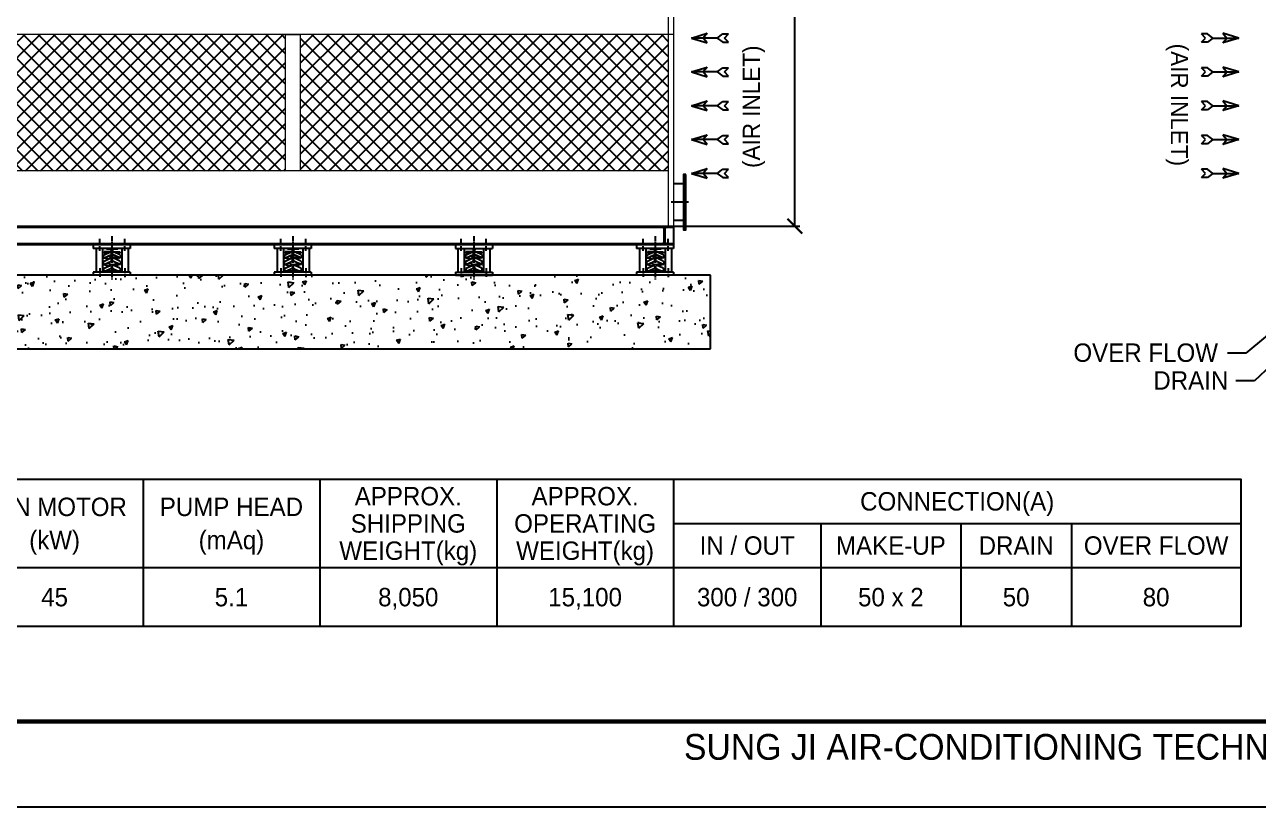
# Model space of a CAD drawing. Header units: millimetres. Extents: x 152976 to 191610, y -41590 to -20795.
# Drawn here: x 167299 to 177345, y -41590 to -35218 of the extents above; entities that cross this region are included whole.
import ezdxf
from ezdxf import colors
from ezdxf.entities.mleader import LeaderData, LeaderLine
from ezdxf.enums import TextEntityAlignment as Align
from ezdxf.math import Vec2, Vec3

# ---------------------------------------------------------------- set-up
doc = ezdxf.new("R2010")
doc.units = ezdxf.units.MM
doc.header["$LTSCALE"] = 30
doc.header["$MEASUREMENT"] = 0
doc.linetypes.add('CENTER', pattern=[2, 1.25, -0.25, 0.25, -0.25])
doc.linetypes.add('DASHED', pattern=[15, 12, -3])
doc.layers.get('0').update_dxf_attribs({"linetype": 'CONTINUOUS'})
doc.layers.get('DEFPOINTS').update_dxf_attribs({"color": 143, "linetype": 'CONTINUOUS'})
for name, color, linetype in [('4', 2, 'CONTINUOUS'), ('center', 1, 'CENTER'), ('L1_', 7, 'CONTINUOUS'), ('냉각탑_box', 1, 'CONTINUOUS'), ('냉각탑_dim', 1, 'CONTINUOUS'), ('냉각탑_form', 1, 'CONTINUOUS'), ('냉각탑_text', 3, 'CONTINUOUS'), ('냉각탑_기초', 23, 'CONTINUOUS'), ('냉각탑_찬넬방진', 1, 'CONTINUOUS')]:
    doc.layers.add(name, color=color, linetype=linetype)
doc.styles.add('HY울릉도L', font='')
doc.styles.get("Standard").update_dxf_attribs({"font": ''})
doc.styles.add('돋움', font='')
doc.styles.get('HY울릉도L').set_extended_font_data('HY울릉도L')
doc.styles.get('Standard').set_extended_font_data('Dotum')
doc.styles.get('돋움').set_extended_font_data('Dotum')
doc.dimstyles.new('성지DIM', dxfattribs={"dimtxt": 3.5, "dimasz": 3, "dimexe": 1, "dimexo": 2.5, "dimgap": 2, "dimtad": 1, "dimdec": 0, "dimzin": 3, "dimdsep": 46, "dimtxsty": 'HY울릉도L', "dimblk": 'ARCHTICK', "dimcen": -2, "dimclrd": 256, "dimclre": 256, "dimclrt": 7, "dimadec": 0, "dimazin": 0, "dimtfac": 1, "dimtdec": 0, "dimtofl": 0, "dimtmove": 0, "dimatfit": 3, "dimfxl": 0, "dimtolj": 1, "dimtzin": 0, "dimlwe": -1, "dimarcsym": 0})

# ---------------------------------------------------------------- blocks, each defined once
blk = doc.blocks.new('냉각탑form')
at = {"layer": 'DEFPOINTS'}
blk.add_lwpolyline([(0, 297.07), (420.1, 297.07), (420.1, 0), (0, 0)], close=True, dxfattribs=at)
at = {"layer": '냉각탑_form', "const_width": 0.5}
blk.add_lwpolyline([(10, 287.07), (10, 10), (410.1, 10), (410.1, 287.07)], close=True, dxfattribs=at)
at = {"layer": '냉각탑_form', "style": '돋움'}
blk.add_text('SUNG JI AIR-CONDITIONING TECHNOLOGY CO. LTD', height=3.0007, dxfattribs=at).set_placement((149.5, 5.53))
blk = doc.blocks.new('_ArchTick')
at = {"color": 0, "linetype": 'ByBlock', "const_width": 0.15}
blk.add_lwpolyline([(-0.5, -0.5), (0.5, 0.5)], dxfattribs=at)
blk = doc.blocks.new('*D148')
at = {"layer": 'DEFPOINTS', "color": 0, "transparency": 16777216}
for p in [(172584, -31288), (173571, -31288), (172279, -36858)]:
    blk.add_point(p, dxfattribs=at)
at = {"layer": '냉각탑_dim', "transparency": 16777216}
for p, q in [((172684, -31288), (173611, -31288)), ((172379, -36858), (173611, -36858))]:
    blk.add_line(p, q, dxfattribs=at)
at = {"layer": '냉각탑_dim', "lineweight": -2, "transparency": 16777216}
blk.add_line((173571, -36858), (173571, -31288), dxfattribs=at)
at = {"layer": '냉각탑_dim', "lineweight": -2, "transparency": 16777216, "xscale": 120, "yscale": 120, "zscale": 120}
for p, rotation in [((173571, -31288), 90), ((173571, -36858), 270)]:
    blk.add_blockref('_ArchTick', p, dxfattribs=dict(at, rotation=rotation))
at = {"layer": '냉각탑_dim', "color": 7, "transparency": 16777216, "insert": (173421, -34073), "char_height": 140, "attachment_point": 5, "rotation": 90, "style": 'HY울릉도L'}
blk.add_mtext('\\A1;5570', dxfattribs=at)
blk = doc.blocks.new('화살표 IN OUT')
at = {"layer": '냉각탑_dim'}
for p, q in [((-323, 43), (-384, 43)), ((-343, 0), (-384, 43)), ((-384, -43), (-343, 0)), ((-266, 0), (-323, 43)), ((-266, 0), (-323, -43)), ((-266, 0), (0, 0)), ((-163, 50), (-122, 0)), ((0, 0), (-163, 50)), ((-163, -50), (-122, 0)), ((0, 0), (-163, -50)), ((-323, -43), (-384, -43))]:
    blk.add_line(p, q, dxfattribs=at)
blk = doc.blocks.new('sdfghj')
at = {"layer": '4', "color": 3, "linetype": 'CENTER'}
blk.add_line((77432, -35928), (77432, -36281), dxfattribs=at)
at = {"layer": 'L1_', "color": 1, "linetype": 'CENTER'}
for p, q in [((77327, -36047), (77327, -35949)), ((77531, -36047), (77531, -35949)), ((77327, -36189), (77327, -36261)), ((77531, -36188), (77531, -36260))]:
    blk.add_line(p, q, dxfattribs=at)
at = {"layer": 'L1_', "color": 2, "linetype": 'Continuous'}
for p, q in [((77283, -35997), (77283, -36029)), ((77283, -35997), (77584, -35997)), ((77283, -36029), (77584, -36029)), ((77301, -36029), (77351, -36029)), ((77301, -36029), (77301, -36222)), ((77351, -36029), (77351, -36222)), ((77367, -36056), (77367, -36068)), ((77428, -36056), (77367, -36056)), ((77367, -36063), (77395, -36068)), ((77368, -36080), (77419, -36056)), ((77384, -36029), (77384, -36031)), ((77477, -36031), (77384, -36031)), ((77425, -36031), (77425, -36041)), ((77440, -36041), (77425, -36041)), ((77428, -36130), (77428, -36041)), ((77436, -36130), (77436, -36041)), ((77436, -36056), (77496, -36056)), ((77438, -36056), (77436, -36056)), ((77440, -36031), (77440, -36041)), ((77496, -36080), (77444, -36056)), ((77496, -36063), (77469, -36068)), ((77477, -36029), (77477, -36031)), ((77496, -36056), (77496, -36068)), ((77509, -36029), (77562, -36029)), ((77509, -36029), (77509, -36221)), ((77562, -36029), (77562, -36221)), ((77584, -35997), (77584, -36029)), ((77301, -36120), (77301, -36221)), ((77351, -36120), (77351, -36221)), ((77367, -36160), (77426, -36133)), ((77367, -36160), (77406, -36171)), ((77368, -36105), (77428, -36077)), ((77368, -36131), (77428, -36103)), ((77368, -36189), (77422, -36164)), ((77370, -36106), (77407, -36113)), ((77419, -36158), (77391, -36149)), ((77428, -36100), (77393, -36093)), ((77428, -36130), (77436, -36130)), ((77496, -36105), (77436, -36077)), ((77436, -36099), (77471, -36093)), ((77495, -36131), (77436, -36103)), ((77497, -36160), (77438, -36133)), ((77495, -36189), (77442, -36164)), ((77444, -36158), (77473, -36149)), ((77493, -36106), (77457, -36113)), ((77497, -36160), (77458, -36171)), ((77509, -36120), (77509, -36221)), ((77562, -36120), (77562, -36221)), ((77283, -36221), (77584, -36221)), ((77283, -36221), (77283, -36247)), ((77283, -36247), (77584, -36247)), ((77367, -36210), (77367, -36221)), ((77495, -36213), (77367, -36213)), ((77367, -36213), (77493, -36213)), ((77496, -36213), (77368, -36213)), ((77369, -36213), (77497, -36213)), ((77425, -36191), (77378, -36213)), ((77438, -36191), (77485, -36213)), ((77497, -36209), (77497, -36221)), ((77584, -36221), (77584, -36247))]:
    blk.add_line(p, q, dxfattribs=at)
for centre, radius, start, end in [((77381, -36092), 18.3, 142.4554, 226.9466), ((77394, -36147), 31.4, 150.8406, 199.726), ((77368, -36157), 3.63, 199.726, 254.389), ((77369, -36083), 3.63, 114.7395, 142.4554), ((77370, -36134), 3.63, 114.7395, 150.8406), ((77371, -36103), 3.63, 226.9466, 260.1342), ((77418, -36162), 3.63, 294.7395, 71.8917), ((77424, -36167), 3.63, 22.2631, 114.7395), ((77400, -36177), 29.3, 330.1371, 22.2631), ((77425, -36130), 3.63, 294.7395, 0), ((77464, -36177), 29.3, 157.7369, 209.8629), ((77440, -36130), 3.63, 180, 245.2605), ((77440, -36167), 3.63, 65.2605, 157.7369), ((77446, -36162), 3.63, 108.1083, 245.2605), ((77493, -36103), 3.63, 279.8658, 313.0534), ((77483, -36092), 18.3, 313.0534, 37.5446), ((77494, -36134), 3.63, 29.1594, 65.2605), ((77494, -36083), 3.63, 37.5446, 65.2605), ((77470, -36147), 31.4, 340.274, 29.1594), ((77496, -36157), 3.63, 285.611, 340.274), ((77386, -36200), 21.4, 154.2564, 218.822), ((77370, -36192), 3.63, 114.7395, 154.2564), ((77494, -36192), 3.63, 25.7436, 65.2605), ((77478, -36200), 21.4, 321.178, 25.7436)]:
    blk.add_arc(centre, radius, start, end, dxfattribs=at)
blk = doc.blocks.new('A$C59873973')
at = {"layer": '냉각탑_기초', "ltscale": 30}
h = blk.add_hatch(dxfattribs=at)
h.set_pattern_fill('AR-CONC', color=256, scale=50, angle=-90, style=0)
h.set_pattern_definition([(40, (118882.86, -570.8), (-31.3761, 358.6301), [37.5, -412.5]), (95, (118882.86, -570.8), (376.0961, -69.3757), [30, -330]), (349.54856, (118880.25, -540.92), (344.72, 289.2544), [31.8701, -350.5711]), (43.8158, (118982.86, -570.8), (-82.7596, 533.6207), [56.25, -618.75]), (353.36436, (118975.97, -526.34), (487.0593, 467.331), [47.8052, -525.857]), (98.81584, (118982.86, -570.8), (487.0593, 467.331), [45, -495]), (69, (118957.86, -520.8), (-201.30945, 298.4535), [37.5, -412.5]), (124, (118957.86, -520.8), (362.575, 121.6577), [30, -330]), (18.54856, (118941.1, -495.94), (161.2656, 420.1112), [31.8701, -350.5711]), (52.5, (118882.86, -570.81), (166.44693, 6.07993), [0, -326, 0, -335, 0, -331.25]), (82.5, (118882.86, -570.8), (197.20586, 131.53477), [0, -191, 0, -318.5, 0, -126.25]), (122.5, (118882.86, -682.31), (-11.27744, 266.91122), [0, -125, 0, -390, 0, -517.5]), (132.5, (118882.86, -732.3), (50.0525, 291.5931), [0, -162.5, 0, -259, 0, -367.5])])
h.paths.add_polyline_path([(6800, 600), (0, 600), (0, 0), (6800, 0)])
for p, q in [((6800, 600), (0, 600)), ((0, 0), (0, 600)), ((6800, 0), (6800, 600)), ((0, 0), (6800, 0))]:
    blk.add_line(p, q, dxfattribs=at)

msp = doc.modelspace()

# ---------------------------------------------------------------- hatches: boundary and pattern name
at = {"ltscale": 500}
h = msp.add_hatch(dxfattribs=at)
h.set_pattern_fill('ANSI37', color=256, scale=700)
h.set_pattern_definition([(45, (-19744.48, -43658.13), (-61.871843, 61.871843), []), (135, (-19744.48, -43658.13), (-61.871843, -61.871843), [])])
h.paths.add_polyline_path([(169421.7, -35298), (166426.2, -35298), (166426.2, -36408), (169421.7, -36408)])
h.paths.add_polyline_path([(169546.7, -35298), (169546.7, -36408), (172542.2, -36408), (172542.2, -35853), (172542.2, -35298)])

# ---------------------------------------------------------------- linework, layer by layer
at = {"color": 5, "linetype": 'DASHED', "lineweight": 9, "ltscale": 0.5}
msp.add_line((172542.2, -35298), (172542.2, -31288), dxfattribs=at)
at = {"lineweight": 18, "ltscale": 500}
for p, q in [((172584.2, -31288), (172584.2, -36858)), ((172584.2, -35298), (166384.2, -35298)), ((169421.7, -35298), (169546.7, -35298)), ((169421.7, -35298), (169421.7, -36408)), ((169546.7, -36408), (169546.7, -35298)), ((172542.2, -36858), (172542.2, -35298)), ((172542.2, -36408), (166384.2, -36408)), ((169421.7, -36408), (166384.2, -36408)), ((172584.2, -36858), (166384.2, -36858))]:
    msp.add_line(p, q, dxfattribs=at)
at = {"color": 3}
for p, q in [((172664.2, -36513), (172584.2, -36513)), ((172664.2, -36813), (172584.2, -36813))]:
    msp.add_line(p, q, dxfattribs=at)
msp.add_lwpolyline([(172684.2, -36438), (172664.2, -36438), (172664.2, -36888), (172684.2, -36888)], close=True, dxfattribs=at)
at = {"layer": 'center', "linetype": 'CENTER', "ltscale": 50}
msp.add_line((172704.2, -36663), (172564.2, -36663), dxfattribs=at)
at = {"layer": '냉각탑_box'}
for p, q in [((168263.2, -38918.6), (168263.2, -40118.6)), ((169703.2, -38918.6), (169703.2, -40118.6)), ((171143.2, -38918.6), (171143.2, -40118.6)), ((172583.2, -38918.6), (172583.2, -40118.6)), ((172583.2, -39278.6), (177203.2, -39278.6)), ((173783.2, -39278.6), (173783.2, -40118.6)), ((174923.2, -39278.6), (174923.2, -40118.6)), ((175823.2, -39278.6), (175823.2, -40118.6)), ((164303.2, -39638.6), (177203.2, -39638.6))]:
    msp.add_line(p, q, dxfattribs=at)
msp.add_lwpolyline([(164303.2, -38918.6), (177203.2, -38918.6), (177203.2, -40118.6), (164303.2, -40118.6)], close=True, dxfattribs=at)
at = {"layer": '냉각탑_찬넬방진', "ltscale": 500}
for p, q in [((166475.1, -36867.7), (172584.2, -36867.7)), ((167604.2, -36858), (172584.2, -36858)), ((172524.7, -36867.7), (172584.2, -36867.7)), ((166384.2, -36998.2), (172584.2, -36998.2)), ((166689.2, -37008), (172584.2, -37008)), ((172524.7, -36998.2), (172584.2, -36998.2))]:
    msp.add_line(p, q, dxfattribs=at)
at = {"layer": '냉각탑_찬넬방진'}
for p, q in [((172584.2, -36867.7), (172524.7, -36867.7)), ((172584.2, -36858), (172584.2, -37008)), ((172506.7, -36986.2), (172506.7, -36879.7)), ((172512.7, -36879.7), (172512.7, -36986.2)), ((172524.7, -36998.2), (172584.2, -36998.2))]:
    msp.add_line(p, q, dxfattribs=at)
for centre, start, end in [((172494.7, -36879.7), 0, 90), ((172524.7, -36879.7), 90, 180), ((172494.7, -36986.2), 270, 0), ((172524.7, -36986.2), 180, 270)]:
    msp.add_arc(centre, 12, start, end, dxfattribs=at)

# ---------------------------------------------------------------- block references
at = {"color": 0, "linetype": 'Continuous', "xscale": -1}
for p in [(245442.4, -1011.4), (246916.4, -1011.4), (249867.1, -1011.4)]:
    msp.add_blockref('sdfghj', p, dxfattribs=at)
at = {"color": 0, "linetype": 'Continuous'}
msp.add_blockref('sdfghj', (93526.1, -1011.4), dxfattribs=at)
at = {"ltscale": 500}
msp.add_blockref('A$C59873973', (166084.2, -37858), dxfattribs=at)
at = {"layer": '냉각탑_dim'}
for p, xscale, yscale, zscale in [((172729.2, -35326.7), -0.7875000000021828, 0.7874999999985448, 0.7875), ((177185.6, -35326.7), 0.7875000000021828, 0.7875000000021828, 0.7875000000021828), ((172729.2, -35602.4), -0.7875000000021828, 0.7874999999985448, 0.7875), ((177185.6, -35602.4), 0.7875000000021828, 0.7875000000021828, 0.7875000000021828), ((172729.2, -35878), -0.7875000000021828, 0.7874999999985448, 0.7875), ((177185.6, -35878), 0.7875000000021828, 0.7875000000021828, 0.7875000000021828), ((172729.2, -36153.6), -0.7875000000021828, 0.7874999999985448, 0.7875), ((177185.6, -36153.6), 0.7875000000021828, 0.7875000000021828, 0.7875000000021828), ((172729.2, -36429.2), -0.7875000000021828, 0.7874999999985448, 0.7875), ((177185.6, -36429.2), 0.7875000000021828, 0.7875000000021828, 0.7875000000021828)]:
    msp.add_blockref('화살표 IN OUT', p, dxfattribs=dict(at, xscale=xscale, yscale=yscale, zscale=zscale))
at = {"layer": '냉각탑_form', "xscale": 70, "yscale": 70, "zscale": 70}
msp.add_blockref('냉각탑form', (162203.1, -41590.2), dxfattribs=at)

# ---------------------------------------------------------------- texts
at = {"layer": '냉각탑_text', "style": '돋움'}
for rotation, p in [(90, (173217.3, -35885.5)), (270, (176703.3, -35870.5))]:
    msp.add_text('(AIR INLET)', height=140, rotation=rotation, dxfattribs=at).set_placement(p, align=Align.MIDDLE_CENTER)
for s, p in [('OVER FLOW', (175839.4, -37888.3)), ('DRAIN', (176490.4, -38114.2))]:
    msp.add_text(s, height=150, dxfattribs=at).set_placement(p, align=Align.MIDDLE_LEFT)
for s, p in [('FAN MOTOR', (167543.2, -39143.6)), ('PUMP HEAD', (168983.2, -39143.6)), ('APPROX.', (170423.2, -39056.6)), ('APPROX.', (171863.2, -39056.6)), ('CONNECTION(A)', (174893.2, -39098.6)), ('SHIPPING', (170423.2, -39278.6)), ('OPERATING', (171863.2, -39278.6)), ('(kW)', (167543.2, -39413.6)), ('(mAq)', (168983.2, -39413.6)), ('IN / OUT', (173183.2, -39458.6)), ('WEIGHT(kg)', (170423.2, -39500.6)), ('WEIGHT(kg)', (171863.2, -39500.6)), ('MAKE-UP', (174353.2, -39458.6)), ('DRAIN', (175373.2, -39458.6)), ('OVER FLOW', (176513.2, -39458.6)), ('45', (167543.2, -39878.6)), ('5.1', (168983.2, -39878.6)), ('8,050', (170423.2, -39878.6)), ('15,100', (171863.2, -39878.6)), ('300 / 300', (173183.2, -39878.6)), ('50 x 2', (174353.2, -39878.6)), ('50', (175373.2, -39878.6)), ('80', (176513.2, -39878.6))]:
    msp.add_text(s, height=150, dxfattribs=at).set_placement(p, align=Align.MIDDLE_CENTER)

# ---------------------------------------------------------------- dimensions: what is measured, and where the dimension line sits
at = {"layer": '냉각탑_dim'}
dim = msp.add_linear_dim(base=(173571.3, -31288), p1=(172279.2, -36858), p2=(172584.2, -31288), angle=90, dimstyle='성지DIM', override={"dimscale": 40}, dxfattribs=at)
dim.commit()
dim.dimension.update_dxf_attribs({"geometry": '*D148', "text_midpoint": (173421.3, -34073)})

# ---------------------------------------------------------------- leaders
ml = msp.add_multileader_mtext('Standard', dxfattribs=at)
ml.set_content('')
ml.set_leader_properties(color=256)
ml.build(insert=Vec2(0, 0))
ml.multileader.update_dxf_attribs({"text_right_attachment_type": 6, "dogleg_length": 5, "arrow_head_size": 150, "scale": 30})
ctx = ml.context
ctx.base_point, ctx.scale, ctx.char_height, ctx.arrow_head_size, ctx.landing_gap_size, ctx.plane_origin = Vec3(177093.6, -37891.5), 30, 5.4, 150, 2.7, Vec3(177022.1, -37497.9)
ctx.right_attachment, ctx.text_align_type = 6, 2
notes = []
notes.append((ctx, [(0, (1, 1, 0), (177243.6, -37891.5), (-1, 0), 150, [(0, [(178426, -36908)], 0, [])])]))
ctx.mtext, ml.multileader.dxf.content_type = None, 0
ml = msp.add_multileader_mtext('Standard', dxfattribs=at)
ml.set_content('')
ml.set_leader_properties(color=256)
ml.build(insert=Vec2(0, 0))
ml.multileader.update_dxf_attribs({"text_right_attachment_type": 6, "dogleg_length": 5, "arrow_head_size": 150, "scale": 30})
ctx = ml.context
ctx.base_point, ctx.scale, ctx.char_height, ctx.arrow_head_size, ctx.landing_gap_size, ctx.plane_origin = Vec3(177163.2, -38117.5), 30, 5.4, 150, 2.7, Vec3(177222.1, -37497.9)
ctx.right_attachment, ctx.text_align_type = 6, 2
notes.append((ctx, [(0, (1, 1, 0), (177313.2, -38117.5), (-1, 0), 150, [(0, [(178564.8, -36938)], 0, [])])]))
ctx.mtext, ml.multileader.dxf.content_type = None, 0
for ctx, leaders in notes:
    for number, flags, end, landing, length, lines in leaders:
        leader = LeaderData()
        leader.index, (leader.has_last_leader_line, leader.has_dogleg_vector, leader.attachment_direction) = number, flags
        leader.last_leader_point, leader.dogleg_vector, leader.dogleg_length = Vec3(end), Vec3(landing), length
        for number, points, colour, breaks in lines:
            line = LeaderLine()
            line.index, line.vertices, line.color, line.breaks = number, Vec3.list(points), colors.encode_raw_color(colour), breaks
            leader.lines.append(line)
        ctx.leaders.append(leader)

doc.saveas('drawing.dxf')
